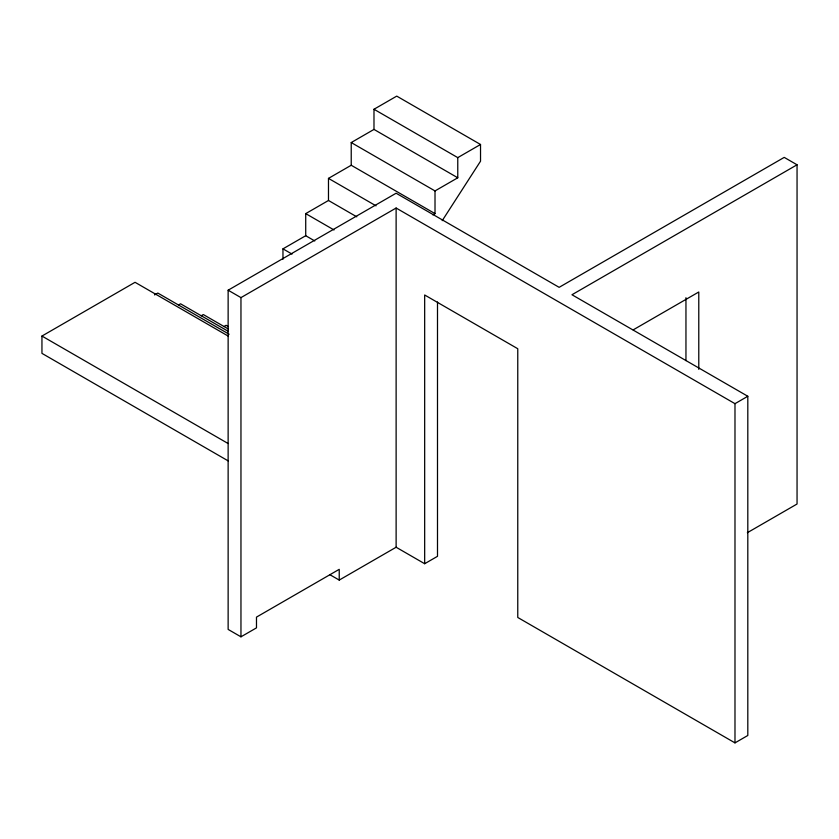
<?xml version="1.0" encoding="UTF-8"?>
<svg xmlns="http://www.w3.org/2000/svg" width="839" height="839" viewBox="0 0 839 839"><rect width="100%" height="100%" fill="white"/><g stroke="black" fill="none" stroke-linecap="round" stroke-linejoin="round"><path stroke-width="1.26" d="M442.226 220.657L480.527 161.193L480.527 144.486L396.742 96.118L373.984 109.259L373.984 129.416L351.226 142.557L351.226 165.252L328.479 178.382L328.479 200.479L305.721 213.62L305.721 235.717L282.963 248.858L282.963 259.251M228.135 460.863L41.95 353.366L41.95 336.051L135.048 282.303L228.449 336.219M154.554 294.929L157.805 293.052L229.131 334.226M178.392 305.05L180.553 303.802L228.114 331.258M329.612 574.537L339.229 580.085L339.229 569.335L256.482 617.116L256.482 627.866L240.961 636.822L228.135 629.418L228.135 290.2L396.123 193.222L559.141 287.337L784.224 157.386L797.05 164.79L797.05 504.008L747.35 532.702M373.984 109.259L457.769 157.627L480.527 144.486M201.15 315.8L203.311 314.552L228.218 328.93M228.135 290.2L240.961 297.614L396.123 208.03L734.985 403.674L747.811 396.27L747.811 735.478L734.985 742.882L517.768 617.473L517.768 348.73L424.67 294.982L424.67 563.724L396.123 547.238L339.229 580.085M351.226 142.557L435.011 190.925L457.769 177.784L457.769 157.627M223.908 326.549L226.069 325.301L228.334 326.602M432.851 214.868L435.011 213.62L435.011 190.925M797.05 164.79L571.967 294.741L747.811 396.27M633.162 329.884L698.782 291.993L698.782 369.338M424.67 563.724L437.497 556.32L437.497 301.998M373.984 129.416L457.769 177.784M351.226 165.252L435.011 213.62M328.479 178.382L376.029 205.838M328.479 200.479L356.785 216.829M305.721 213.62L334.027 229.959M305.721 235.717L314.772 240.95M282.963 248.858L292.024 254.081M41.95 336.051L228.135 443.537M734.985 403.674L734.985 742.882M685.956 297.698L685.956 360.623M396.123 208.03L396.123 547.238M240.961 297.614L240.961 636.822"/></g></svg>
